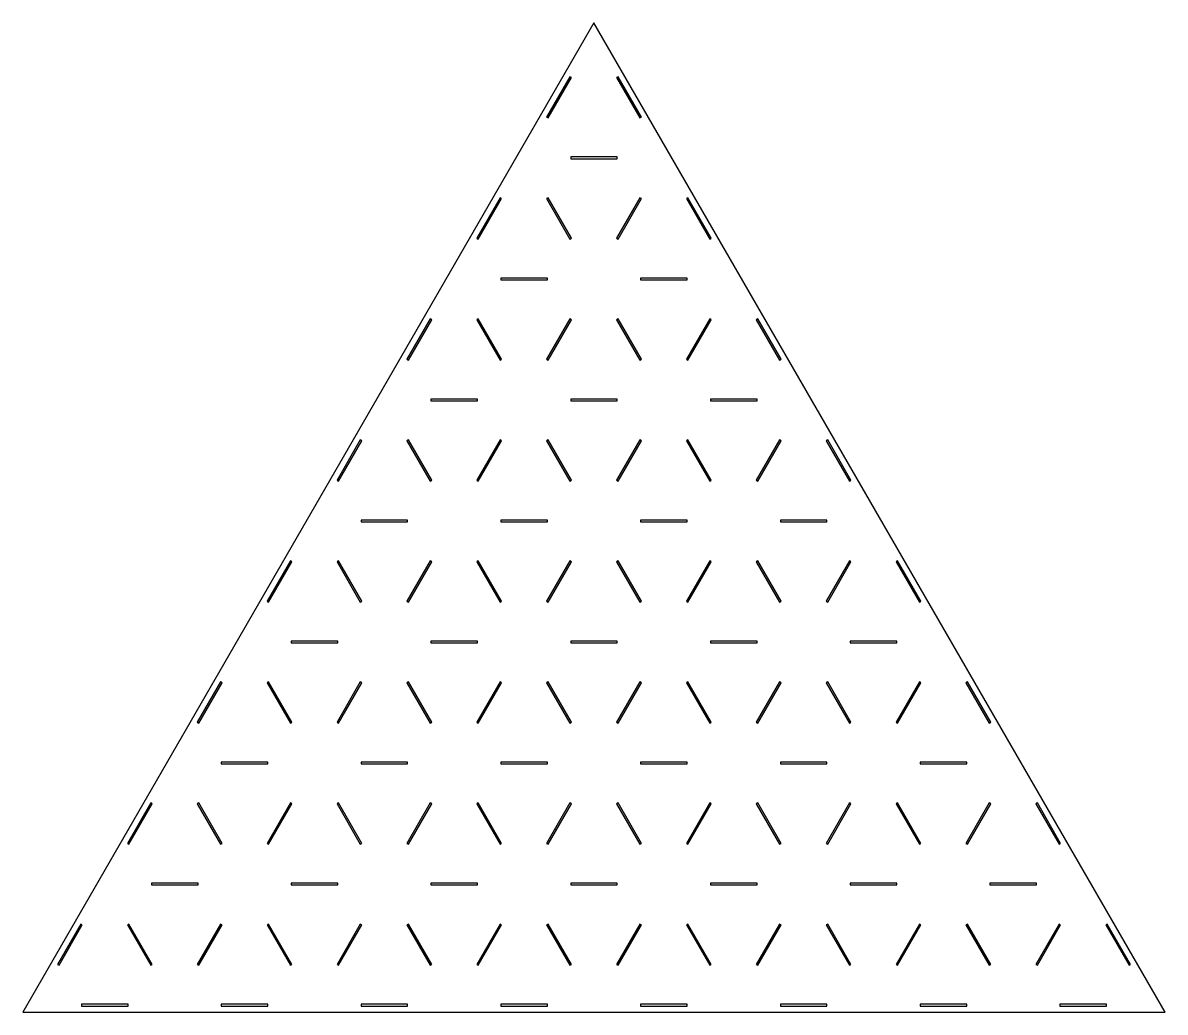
# Model space of a CAD drawing. Header units: inches. Extents: x -3170 to 1154, y -336 to 1536.
# Drawn here: x -1221 to -567, y 145 to 711 of the extents above; entities that cross this region are included whole.
import ezdxf

# ---------------------------------------------------------------- set-up
doc = ezdxf.new("R2010")
doc.units = ezdxf.units.IN
doc.header["$MEASUREMENT"] = 0

msp = doc.modelspace()

# ---------------------------------------------------------------- linework, layer by layer
for p, q in [((-893.77, 711.47), (-1220.69, 145.22)), ((-566.84, 145.22), (-893.77, 711.47)), ((-907.53, 680.63), (-920.87, 657.54)), ((-920, 657.04), (-906.67, 680.13)), ((-906.67, 680.13), (-907.53, 680.63)), ((-880, 680.63), (-880.87, 680.13)), ((-880.87, 680.13), (-867.53, 657.04)), ((-866.67, 657.54), (-880, 680.63)), ((-920.87, 657.54), (-920, 657.04)), ((-867.53, 657.04), (-866.67, 657.54)), ((-907.1, 634.69), (-907.1, 633.69)), ((-880.43, 634.69), (-907.1, 634.69)), ((-880.43, 633.69), (-880.43, 634.69)), ((-907.1, 633.69), (-880.43, 633.69)), ((-947.53, 611.35), (-960.87, 588.25)), ((-960, 587.75), (-946.67, 610.85)), ((-946.67, 610.85), (-947.53, 611.35)), ((-920, 611.35), (-920.87, 610.85)), ((-920.87, 610.85), (-907.53, 587.75)), ((-906.67, 588.25), (-920, 611.35)), ((-867.53, 611.35), (-880.87, 588.25)), ((-880, 587.75), (-866.67, 610.85)), ((-866.67, 610.85), (-867.53, 611.35)), ((-840, 611.35), (-840.87, 610.85)), ((-840.87, 610.85), (-827.53, 587.75)), ((-826.67, 588.25), (-840, 611.35)), ((-960.87, 588.25), (-960, 587.75)), ((-907.53, 587.75), (-906.67, 588.25)), ((-880.87, 588.25), (-880, 587.75)), ((-827.53, 587.75), (-826.67, 588.25)), ((-947.1, 565.41), (-947.1, 564.41)), ((-920.43, 565.41), (-947.1, 565.41)), ((-947.1, 564.41), (-920.43, 564.41)), ((-920.43, 564.41), (-920.43, 565.41)), ((-867.1, 565.41), (-867.1, 564.41)), ((-840.43, 565.41), (-867.1, 565.41)), ((-867.1, 564.41), (-840.43, 564.41)), ((-840.43, 564.41), (-840.43, 565.41)), ((-987.53, 542.07), (-1000.87, 518.97)), ((-1000, 518.47), (-986.67, 541.57)), ((-986.67, 541.57), (-987.53, 542.07)), ((-960, 542.07), (-960.87, 541.57)), ((-960.87, 541.57), (-947.53, 518.47)), ((-946.67, 518.97), (-960, 542.07)), ((-907.53, 542.07), (-920.87, 518.97)), ((-920, 518.47), (-906.67, 541.57)), ((-906.67, 541.57), (-907.53, 542.07)), ((-880, 542.07), (-880.87, 541.57)), ((-880.87, 541.57), (-867.53, 518.47)), ((-866.67, 518.97), (-880, 542.07)), ((-827.53, 542.07), (-840.87, 518.97)), ((-840, 518.47), (-826.67, 541.57)), ((-826.67, 541.57), (-827.53, 542.07)), ((-800, 542.07), (-800.87, 541.57)), ((-800.87, 541.57), (-787.53, 518.47)), ((-786.67, 518.97), (-800, 542.07)), ((-1000.87, 518.97), (-1000, 518.47)), ((-947.53, 518.47), (-946.67, 518.97)), ((-920.87, 518.97), (-920, 518.47)), ((-867.53, 518.47), (-866.67, 518.97)), ((-840.87, 518.97), (-840, 518.47)), ((-787.53, 518.47), (-786.67, 518.97)), ((-987.1, 496.13), (-987.1, 495.13)), ((-960.43, 496.13), (-987.1, 496.13)), ((-987.1, 495.13), (-960.43, 495.13)), ((-960.43, 495.13), (-960.43, 496.13)), ((-907.1, 496.13), (-907.1, 495.13)), ((-880.43, 496.13), (-907.1, 496.13)), ((-907.1, 495.13), (-880.43, 495.13)), ((-880.43, 495.13), (-880.43, 496.13)), ((-827.1, 496.13), (-827.1, 495.13)), ((-800.43, 496.13), (-827.1, 496.13)), ((-827.1, 495.13), (-800.43, 495.13)), ((-800.43, 495.13), (-800.43, 496.13)), ((-1027.53, 472.78), (-1040.87, 449.69)), ((-1040, 449.19), (-1026.67, 472.28)), ((-1026.67, 472.28), (-1027.53, 472.78)), ((-1000, 472.78), (-1000.87, 472.28)), ((-1000.87, 472.28), (-987.53, 449.19)), ((-986.67, 449.69), (-1000, 472.78)), ((-947.53, 472.78), (-960.87, 449.69)), ((-960, 449.19), (-946.67, 472.28)), ((-946.67, 472.28), (-947.53, 472.78)), ((-920, 472.78), (-920.87, 472.28)), ((-920.87, 472.28), (-907.53, 449.19)), ((-906.67, 449.69), (-920, 472.78)), ((-867.53, 472.78), (-880.87, 449.69)), ((-880, 449.19), (-866.67, 472.28)), ((-866.67, 472.28), (-867.53, 472.78)), ((-840, 472.78), (-840.87, 472.28)), ((-840.87, 472.28), (-827.53, 449.19)), ((-826.67, 449.69), (-840, 472.78)), ((-787.53, 472.78), (-800.87, 449.69)), ((-800, 449.19), (-786.67, 472.28)), ((-786.67, 472.28), (-787.53, 472.78)), ((-760, 472.78), (-760.87, 472.28)), ((-760.87, 472.28), (-747.53, 449.19)), ((-746.67, 449.69), (-760, 472.78)), ((-1040.87, 449.69), (-1040, 449.19)), ((-987.53, 449.19), (-986.67, 449.69)), ((-960.87, 449.69), (-960, 449.19)), ((-907.53, 449.19), (-906.67, 449.69)), ((-880.87, 449.69), (-880, 449.19)), ((-827.53, 449.19), (-826.67, 449.69)), ((-800.87, 449.69), (-800, 449.19)), ((-747.53, 449.19), (-746.67, 449.69)), ((-1027.1, 426.85), (-1027.1, 425.85)), ((-1000.43, 426.85), (-1027.1, 426.85)), ((-1027.1, 425.85), (-1000.43, 425.85)), ((-1000.43, 425.85), (-1000.43, 426.85)), ((-947.1, 426.85), (-947.1, 425.85)), ((-920.43, 426.85), (-947.1, 426.85)), ((-947.1, 425.85), (-920.43, 425.85)), ((-920.43, 425.85), (-920.43, 426.85)), ((-867.1, 426.85), (-867.1, 425.85)), ((-840.43, 426.85), (-867.1, 426.85)), ((-867.1, 425.85), (-840.43, 425.85)), ((-840.43, 425.85), (-840.43, 426.85)), ((-787.1, 426.85), (-787.1, 425.85)), ((-760.43, 426.85), (-787.1, 426.85)), ((-787.1, 425.85), (-760.43, 425.85)), ((-760.43, 425.85), (-760.43, 426.85)), ((-1067.53, 403.5), (-1080.87, 380.41)), ((-1080, 379.91), (-1066.67, 403)), ((-1066.67, 403), (-1067.53, 403.5)), ((-1040, 403.5), (-1040.87, 403)), ((-1040.87, 403), (-1027.53, 379.91)), ((-1026.67, 380.41), (-1040, 403.5)), ((-987.53, 403.5), (-1000.87, 380.41)), ((-1000, 379.91), (-986.67, 403)), ((-986.67, 403), (-987.53, 403.5)), ((-960, 403.5), (-960.87, 403)), ((-960.87, 403), (-947.53, 379.91)), ((-946.67, 380.41), (-960, 403.5)), ((-907.53, 403.5), (-920.87, 380.41)), ((-920, 379.91), (-906.67, 403)), ((-906.67, 403), (-907.53, 403.5)), ((-880, 403.5), (-880.87, 403)), ((-880.87, 403), (-867.53, 379.91)), ((-866.67, 380.41), (-880, 403.5)), ((-827.53, 403.5), (-840.87, 380.41)), ((-840, 379.91), (-826.67, 403)), ((-826.67, 403), (-827.53, 403.5)), ((-800, 403.5), (-800.87, 403)), ((-800.87, 403), (-787.53, 379.91)), ((-786.67, 380.41), (-800, 403.5)), ((-747.53, 403.5), (-760.87, 380.41)), ((-760, 379.91), (-746.67, 403)), ((-746.67, 403), (-747.53, 403.5)), ((-720, 403.5), (-720.87, 403)), ((-720.87, 403), (-707.53, 379.91)), ((-706.67, 380.41), (-720, 403.5)), ((-1080.87, 380.41), (-1080, 379.91)), ((-1027.53, 379.91), (-1026.67, 380.41)), ((-1000.87, 380.41), (-1000, 379.91)), ((-947.53, 379.91), (-946.67, 380.41)), ((-920.87, 380.41), (-920, 379.91)), ((-867.53, 379.91), (-866.67, 380.41)), ((-840.87, 380.41), (-840, 379.91)), ((-787.53, 379.91), (-786.67, 380.41)), ((-760.87, 380.41), (-760, 379.91)), ((-707.53, 379.91), (-706.67, 380.41)), ((-1067.1, 357.56), (-1067.1, 356.56)), ((-1040.43, 357.56), (-1067.1, 357.56)), ((-1067.1, 356.56), (-1040.43, 356.56)), ((-1040.43, 356.56), (-1040.43, 357.56)), ((-987.1, 357.56), (-987.1, 356.56)), ((-960.43, 357.56), (-987.1, 357.56)), ((-987.1, 356.56), (-960.43, 356.56)), ((-960.43, 356.56), (-960.43, 357.56)), ((-907.1, 357.56), (-907.1, 356.56)), ((-880.43, 357.56), (-907.1, 357.56)), ((-907.1, 356.56), (-880.43, 356.56)), ((-880.43, 356.56), (-880.43, 357.56)), ((-827.1, 357.56), (-827.1, 356.56)), ((-800.43, 357.56), (-827.1, 357.56)), ((-827.1, 356.56), (-800.43, 356.56)), ((-800.43, 356.56), (-800.43, 357.56)), ((-747.1, 357.56), (-747.1, 356.56)), ((-720.43, 357.56), (-747.1, 357.56)), ((-747.1, 356.56), (-720.43, 356.56)), ((-720.43, 356.56), (-720.43, 357.56)), ((-1107.53, 334.22), (-1120.87, 311.13)), ((-1120, 310.63), (-1106.67, 333.72)), ((-1106.67, 333.72), (-1107.53, 334.22)), ((-1080, 334.22), (-1080.87, 333.72)), ((-1080.87, 333.72), (-1067.53, 310.63)), ((-1066.67, 311.13), (-1080, 334.22)), ((-1027.53, 334.22), (-1040.87, 311.13)), ((-1040, 310.63), (-1026.67, 333.72)), ((-1026.67, 333.72), (-1027.53, 334.22)), ((-1000, 334.22), (-1000.87, 333.72)), ((-1000.87, 333.72), (-987.53, 310.63)), ((-986.67, 311.13), (-1000, 334.22)), ((-947.53, 334.22), (-960.87, 311.13)), ((-960, 310.63), (-946.67, 333.72)), ((-946.67, 333.72), (-947.53, 334.22)), ((-920, 334.22), (-920.87, 333.72)), ((-920.87, 333.72), (-907.53, 310.63)), ((-906.67, 311.13), (-920, 334.22)), ((-867.53, 334.22), (-880.87, 311.13)), ((-880, 310.63), (-866.67, 333.72)), ((-866.67, 333.72), (-867.53, 334.22)), ((-840, 334.22), (-840.87, 333.72)), ((-840.87, 333.72), (-827.53, 310.63)), ((-826.67, 311.13), (-840, 334.22)), ((-787.53, 334.22), (-800.87, 311.13)), ((-800, 310.63), (-786.67, 333.72)), ((-786.67, 333.72), (-787.53, 334.22)), ((-760, 334.22), (-760.87, 333.72)), ((-760.87, 333.72), (-747.53, 310.63)), ((-746.67, 311.13), (-760, 334.22)), ((-707.53, 334.22), (-720.87, 311.13)), ((-720, 310.63), (-706.67, 333.72)), ((-706.67, 333.72), (-707.53, 334.22)), ((-680, 334.22), (-680.87, 333.72)), ((-680.87, 333.72), (-667.53, 310.63)), ((-666.67, 311.13), (-680, 334.22)), ((-1120.87, 311.13), (-1120, 310.63)), ((-1067.53, 310.63), (-1066.67, 311.13)), ((-1040.87, 311.13), (-1040, 310.63)), ((-987.53, 310.63), (-986.67, 311.13)), ((-960.87, 311.13), (-960, 310.63)), ((-907.53, 310.63), (-906.67, 311.13)), ((-880.87, 311.13), (-880, 310.63)), ((-827.53, 310.63), (-826.67, 311.13)), ((-800.87, 311.13), (-800, 310.63)), ((-747.53, 310.63), (-746.67, 311.13)), ((-720.87, 311.13), (-720, 310.63)), ((-667.53, 310.63), (-666.67, 311.13)), ((-1107.1, 288.28), (-1107.1, 287.28)), ((-1080.43, 288.28), (-1107.1, 288.28)), ((-1080.43, 287.28), (-1080.43, 288.28)), ((-1027.1, 288.28), (-1027.1, 287.28)), ((-1000.43, 288.28), (-1027.1, 288.28)), ((-1000.43, 287.28), (-1000.43, 288.28)), ((-947.1, 288.28), (-947.1, 287.28)), ((-920.43, 288.28), (-947.1, 288.28)), ((-920.43, 287.28), (-920.43, 288.28)), ((-867.1, 288.28), (-867.1, 287.28)), ((-840.43, 288.28), (-867.1, 288.28)), ((-840.43, 287.28), (-840.43, 288.28)), ((-787.1, 288.28), (-787.1, 287.28)), ((-760.43, 288.28), (-787.1, 288.28)), ((-760.43, 287.28), (-760.43, 288.28)), ((-707.1, 288.28), (-707.1, 287.28)), ((-680.43, 288.28), (-707.1, 288.28)), ((-680.43, 287.28), (-680.43, 288.28)), ((-1107.1, 287.28), (-1080.43, 287.28)), ((-1027.1, 287.28), (-1000.43, 287.28)), ((-947.1, 287.28), (-920.43, 287.28)), ((-867.1, 287.28), (-840.43, 287.28)), ((-787.1, 287.28), (-760.43, 287.28)), ((-707.1, 287.28), (-680.43, 287.28)), ((-1147.53, 264.94), (-1160.87, 241.84)), ((-1160, 241.34), (-1146.67, 264.44)), ((-1146.67, 264.44), (-1147.53, 264.94)), ((-1120, 264.94), (-1120.87, 264.44)), ((-1120.87, 264.44), (-1107.53, 241.34)), ((-1106.67, 241.84), (-1120, 264.94)), ((-1067.53, 264.94), (-1080.87, 241.84)), ((-1080, 241.34), (-1066.67, 264.44)), ((-1066.67, 264.44), (-1067.53, 264.94)), ((-1040, 264.94), (-1040.87, 264.44)), ((-1040.87, 264.44), (-1027.53, 241.34)), ((-1026.67, 241.84), (-1040, 264.94)), ((-987.53, 264.94), (-1000.87, 241.84)), ((-1000, 241.34), (-986.67, 264.44)), ((-986.67, 264.44), (-987.53, 264.94)), ((-960, 264.94), (-960.87, 264.44)), ((-960.87, 264.44), (-947.53, 241.34)), ((-946.67, 241.84), (-960, 264.94)), ((-907.53, 264.94), (-920.87, 241.84)), ((-920, 241.34), (-906.67, 264.44)), ((-906.67, 264.44), (-907.53, 264.94)), ((-880, 264.94), (-880.87, 264.44)), ((-880.87, 264.44), (-867.53, 241.34)), ((-866.67, 241.84), (-880, 264.94)), ((-827.53, 264.94), (-840.87, 241.84)), ((-840, 241.34), (-826.67, 264.44)), ((-826.67, 264.44), (-827.53, 264.94)), ((-800, 264.94), (-800.87, 264.44)), ((-800.87, 264.44), (-787.53, 241.34)), ((-786.67, 241.84), (-800, 264.94)), ((-747.53, 264.94), (-760.87, 241.84)), ((-760, 241.34), (-746.67, 264.44)), ((-746.67, 264.44), (-747.53, 264.94)), ((-720, 264.94), (-720.87, 264.44)), ((-720.87, 264.44), (-707.53, 241.34)), ((-706.67, 241.84), (-720, 264.94)), ((-667.53, 264.94), (-680.87, 241.84)), ((-680, 241.34), (-666.67, 264.44)), ((-666.67, 264.44), (-667.53, 264.94)), ((-640, 264.94), (-640.87, 264.44)), ((-640.87, 264.44), (-627.53, 241.34)), ((-626.67, 241.84), (-640, 264.94)), ((-1160.87, 241.84), (-1160, 241.34)), ((-1107.53, 241.34), (-1106.67, 241.84)), ((-1080.87, 241.84), (-1080, 241.34)), ((-1027.53, 241.34), (-1026.67, 241.84)), ((-1000.87, 241.84), (-1000, 241.34)), ((-947.53, 241.34), (-946.67, 241.84)), ((-920.87, 241.84), (-920, 241.34)), ((-867.53, 241.34), (-866.67, 241.84)), ((-840.87, 241.84), (-840, 241.34)), ((-787.53, 241.34), (-786.67, 241.84)), ((-760.87, 241.84), (-760, 241.34)), ((-707.53, 241.34), (-706.67, 241.84)), ((-680.87, 241.84), (-680, 241.34)), ((-627.53, 241.34), (-626.67, 241.84)), ((-1147.1, 219), (-1147.1, 218)), ((-1120.43, 219), (-1147.1, 219)), ((-1147.1, 218), (-1120.43, 218)), ((-1120.43, 218), (-1120.43, 219)), ((-1067.1, 219), (-1067.1, 218)), ((-1040.43, 219), (-1067.1, 219)), ((-1067.1, 218), (-1040.43, 218)), ((-1040.43, 218), (-1040.43, 219)), ((-987.1, 219), (-987.1, 218)), ((-960.43, 219), (-987.1, 219)), ((-987.1, 218), (-960.43, 218)), ((-960.43, 218), (-960.43, 219)), ((-907.1, 219), (-907.1, 218)), ((-880.43, 219), (-907.1, 219)), ((-907.1, 218), (-880.43, 218)), ((-880.43, 218), (-880.43, 219)), ((-827.1, 219), (-827.1, 218)), ((-800.43, 219), (-827.1, 219)), ((-827.1, 218), (-800.43, 218)), ((-800.43, 218), (-800.43, 219)), ((-747.1, 219), (-747.1, 218)), ((-720.43, 219), (-747.1, 219)), ((-747.1, 218), (-720.43, 218)), ((-720.43, 218), (-720.43, 219)), ((-667.1, 219), (-667.1, 218)), ((-640.43, 219), (-667.1, 219)), ((-667.1, 218), (-640.43, 218)), ((-640.43, 218), (-640.43, 219)), ((-1187.53, 195.66), (-1200.87, 172.56)), ((-1200, 172.06), (-1186.67, 195.16)), ((-1186.67, 195.16), (-1187.53, 195.66)), ((-1160, 195.66), (-1160.87, 195.16)), ((-1160.87, 195.16), (-1147.53, 172.06)), ((-1146.67, 172.56), (-1160, 195.66)), ((-1107.53, 195.66), (-1120.87, 172.56)), ((-1120, 172.06), (-1106.67, 195.16)), ((-1106.67, 195.16), (-1107.53, 195.66)), ((-1080, 195.66), (-1080.87, 195.16)), ((-1080.87, 195.16), (-1067.53, 172.06)), ((-1066.67, 172.56), (-1080, 195.66)), ((-1027.53, 195.66), (-1040.87, 172.56)), ((-1040, 172.06), (-1026.67, 195.16)), ((-1026.67, 195.16), (-1027.53, 195.66)), ((-1000, 195.66), (-1000.87, 195.16)), ((-1000.87, 195.16), (-987.53, 172.06)), ((-986.67, 172.56), (-1000, 195.66)), ((-947.53, 195.66), (-960.87, 172.56)), ((-960, 172.06), (-946.67, 195.16)), ((-946.67, 195.16), (-947.53, 195.66)), ((-920, 195.66), (-920.87, 195.16)), ((-920.87, 195.16), (-907.53, 172.06)), ((-906.67, 172.56), (-920, 195.66)), ((-867.53, 195.66), (-880.87, 172.56)), ((-880, 172.06), (-866.67, 195.16)), ((-866.67, 195.16), (-867.53, 195.66)), ((-840, 195.66), (-840.87, 195.16)), ((-840.87, 195.16), (-827.53, 172.06)), ((-826.67, 172.56), (-840, 195.66)), ((-787.53, 195.66), (-800.87, 172.56)), ((-800, 172.06), (-786.67, 195.16)), ((-786.67, 195.16), (-787.53, 195.66)), ((-760, 195.66), (-760.87, 195.16)), ((-760.87, 195.16), (-747.53, 172.06)), ((-746.67, 172.56), (-760, 195.66)), ((-707.53, 195.66), (-720.87, 172.56)), ((-720, 172.06), (-706.67, 195.16)), ((-706.67, 195.16), (-707.53, 195.66)), ((-680, 195.66), (-680.87, 195.16)), ((-680.87, 195.16), (-667.53, 172.06)), ((-666.67, 172.56), (-680, 195.66)), ((-627.53, 195.66), (-640.87, 172.56)), ((-640, 172.06), (-626.67, 195.16)), ((-626.67, 195.16), (-627.53, 195.66)), ((-600, 195.66), (-600.87, 195.16)), ((-600.87, 195.16), (-587.53, 172.06)), ((-586.67, 172.56), (-600, 195.66)), ((-1200.87, 172.56), (-1200, 172.06)), ((-1147.53, 172.06), (-1146.67, 172.56)), ((-1120.87, 172.56), (-1120, 172.06)), ((-1067.53, 172.06), (-1066.67, 172.56)), ((-1040.87, 172.56), (-1040, 172.06)), ((-987.53, 172.06), (-986.67, 172.56)), ((-960.87, 172.56), (-960, 172.06)), ((-907.53, 172.06), (-906.67, 172.56)), ((-880.87, 172.56), (-880, 172.06)), ((-827.53, 172.06), (-826.67, 172.56)), ((-800.87, 172.56), (-800, 172.06)), ((-747.53, 172.06), (-746.67, 172.56)), ((-720.87, 172.56), (-720, 172.06)), ((-667.53, 172.06), (-666.67, 172.56)), ((-640.87, 172.56), (-640, 172.06)), ((-587.53, 172.06), (-586.67, 172.56)), ((-1220.69, 145.22), (-566.84, 145.22)), ((-1187.1, 149.72), (-1187.1, 148.72)), ((-1160.43, 149.72), (-1187.1, 149.72)), ((-1187.1, 148.72), (-1160.43, 148.72)), ((-1160.43, 148.72), (-1160.43, 149.72)), ((-1107.1, 149.72), (-1107.1, 148.72)), ((-1080.43, 149.72), (-1107.1, 149.72)), ((-1107.1, 148.72), (-1080.43, 148.72)), ((-1080.43, 148.72), (-1080.43, 149.72)), ((-1027.1, 149.72), (-1027.1, 148.72)), ((-1000.43, 149.72), (-1027.1, 149.72)), ((-1027.1, 148.72), (-1000.43, 148.72)), ((-1000.43, 148.72), (-1000.43, 149.72)), ((-947.1, 149.72), (-947.1, 148.72)), ((-920.43, 149.72), (-947.1, 149.72)), ((-947.1, 148.72), (-920.43, 148.72)), ((-920.43, 148.72), (-920.43, 149.72)), ((-867.1, 149.72), (-867.1, 148.72)), ((-840.43, 149.72), (-867.1, 149.72)), ((-867.1, 148.72), (-840.43, 148.72)), ((-840.43, 148.72), (-840.43, 149.72)), ((-787.1, 149.72), (-787.1, 148.72)), ((-760.43, 149.72), (-787.1, 149.72)), ((-787.1, 148.72), (-760.43, 148.72)), ((-760.43, 148.72), (-760.43, 149.72)), ((-707.1, 149.72), (-707.1, 148.72)), ((-680.43, 149.72), (-707.1, 149.72)), ((-707.1, 148.72), (-680.43, 148.72)), ((-680.43, 148.72), (-680.43, 149.72)), ((-627.1, 149.72), (-627.1, 148.72)), ((-600.43, 149.72), (-627.1, 149.72)), ((-627.1, 148.72), (-600.43, 148.72)), ((-600.43, 148.72), (-600.43, 149.72))]:
    msp.add_line(p, q)

doc.saveas('drawing.dxf')
